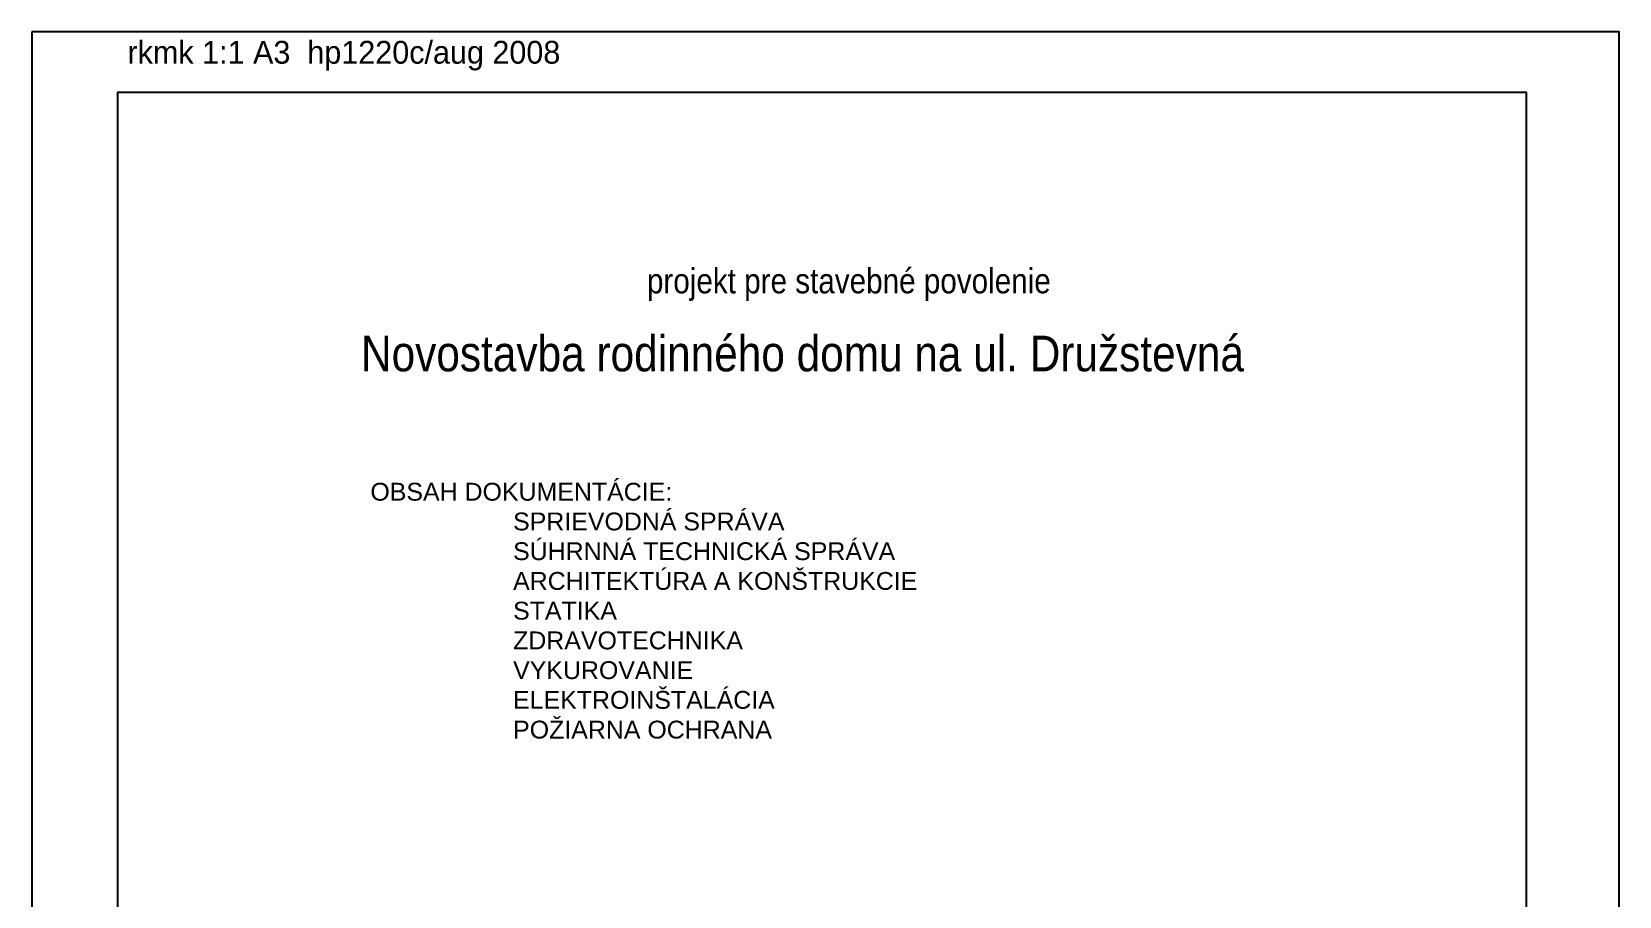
# Model space of a CAD drawing. Header units: millimetres. Extents: x 462666 to 1244237, y 2328025 to 3795663.
# Drawn here: x 1148345 to 1170595, y 2922477 to 2934593 of the extents above; entities that cross this region are included whole.
import ezdxf

# ---------------------------------------------------------------- set-up
doc = ezdxf.new("R2010")
doc.units = ezdxf.units.MM
doc.layers.add('RAM_100', color=160, linetype='Continuous')
doc.layers.add('ROZPISKA100', color=7, linetype='Continuous')
doc.styles.add('ARIAL', font='arial.ttf', dxfattribs={"height": 250})
doc.styles.add('ROMANS', font='arial.ttf', dxfattribs={"width": 0.85})

msp = doc.modelspace()

# ---------------------------------------------------------------- linework, layer by layer
at = {"layer": 'Defpoints', "linetype": 'Continuous'}
for points in [[(1148344.9, 2934593.3), (1148344.9, 2904893.3), (1170594.9, 2904893.3), (1170594.9, 2934593.3)], [(1149544.9, 2933743.3), (1149544.9, 2905543.3), (1169294.9, 2905543.3), (1169294.9, 2933743.3)], [(1169294.9, 2933743.3), (1149544.9, 2933743.3), (1149544.9, 2905543.3), (1169294.9, 2905543.3)]]:
    msp.add_lwpolyline(points, close=True, dxfattribs=at)

# ---------------------------------------------------------------- texts
at = {"layer": 'RAM_100', "linetype": 'Continuous'}
msp.add_text('rkmk 1:1 A3  hp1220c/aug 2008', height=320, dxfattribs=at).set_placement((1149686.9, 2934145.7))
at = {"layer": 'ROZPISKA100', "style": 'ROMANS', "width": 0.85}
for s, height, p in [('projekt pre stavebné povolenie', 350, (1156967.3, 2930926.9)), ('Novostavba rodinného domu na ul. Družstevná', 500, (1152959.9, 2929834))]:
    msp.add_text(s, height=height, dxfattribs=at).set_placement(p)
at = {"layer": 'ROZPISKA100', "insert": (1153091.4, 2928271.7), "char_height": 250, "width": 11861.846, "attachment_point": 1, "style": 'ARIAL'}
msp.add_mtext('{\\fArial|b0|i0|c0|p0;\\C0;OBSAH DOKUMENTÁCIE:\\P^I^ISPRIEVODNÁ SPRÁVA\\P^I^ISÚHRNNÁ TECHNICKÁ SPRÁVA\\P^I^IARCHITEKTÚRA A\\~KONŠTRUKCIE\\P^I^ISTATIKA \\P^I^IZDRAVOTECHNIKA\\P^I^IVYKUROVANIE \\P^I^IELEKTROINŠTALÁCIA\\~\\P^I^IPOŽIARNA\\~OCHRANA\\P}', dxfattribs=at)

doc.saveas('drawing.dxf')
